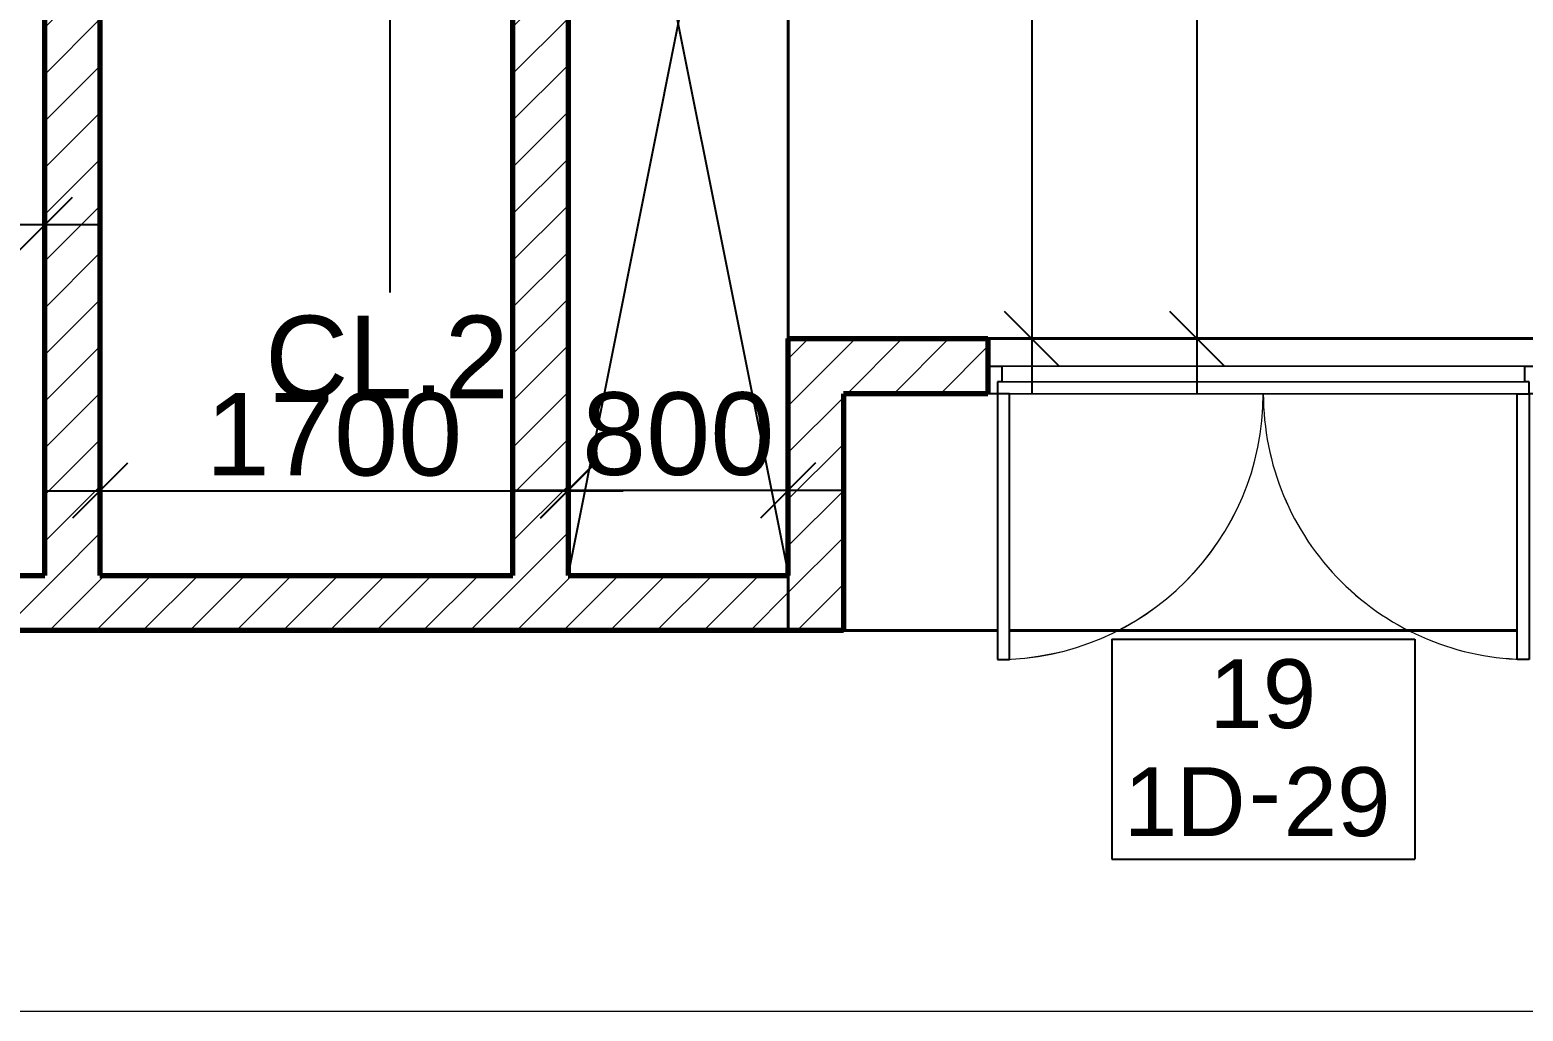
# Model space of a CAD drawing. Header units: millimetres. Extents: x -725999 to -647408, y -21008 to 19019.
# Drawn here: x -670717 to -665294, y -163 to 3400 of the extents above; entities that cross this region are included whole.
import ezdxf
from ezdxf.xclip import XClip

# ---------------------------------------------------------------- set-up
doc = ezdxf.new("R2010")
doc.units = ezdxf.units.MM
doc.header["$XCLIPFRAME"] = 0
for name, color, linetype, lineweight in [('_ _ A-DETL-OPENING', 1, 'Continuous', 25), ('A-ANNO-DIMS', 1, 'Continuous', 9), ('A-DOOR', 3, 'Continuous', 25), ('A-DOOR-E', 2, 'Continuous', 25), ('A-DOOR-FRAM', 3, 'Continuous', 25), ('A-DOOR-IDEN', 3, 'Continuous', 25), ('A-FLOR-E', 2, 'Continuous', 35), ('A-GENM', 1, 'Continuous', 9), ('A-GENM-IDEN', 3, 'Continuous', 25), ('A-WALL', 5, 'Continuous', 35), ('A-WALL-PATT', 1, 'Continuous', 9), ('WALL-E', 2, 'Continuous', 9)]:
    doc.layers.add(name, color=color, linetype=linetype, lineweight=lineweight)
doc.styles.add('Arial_1', font='arial.ttf', dxfattribs={"height": 250})
doc.styles.add('Arial_2', font='arial.ttf', dxfattribs={"height": 300})
doc.styles.add('Arial_3', font='arial.ttf', dxfattribs={"height": 2.5})
doc.dimstyles.new('DPA-DIM-3_0_T-T', dxfattribs={"dimscale": 304.8, "dimtxt": 306.07782, "dimasz": 0.656168, "dimexe": 0.656168, "dimexo": 0.0625, "dimgap": 0.164042, "dimtad": 1, "dimdec": 0, "dimzin": 0, "dimdsep": 46, "dimtxsty": 'Arial_2', "dimblk1": 'OBLIQUE', "dimblk2": 'OBLIQUE', "dimsah": 1, "dimcen": 0.09, "dimdle": 0.656168, "dimadec": 8, "dimazin": 0, "dimtfac": 1, "dimtdec": 4, "dimtix": 1, "dimtmove": 0, "dimatfit": 3, "dimfxl": 1.312336, "dimfxlon": 1, "dimtvp": 1, "dimtolj": 1, "dimtzin": 0, "dimarcsym": 2})
pattern_1 = [(45, (0, 0), (-84.852814, 84.852814), [])]

# ---------------------------------------------------------------- blocks, each defined once
blk = doc.blocks.new('DPA_DR-DB-SW - D28_2000x2550 mm-12778001-4283-01 ENLARGED LOWER PLATFORM LEVEL - REFLECTED CEILING PLAN - SHEET 4')
at = {"layer": 'A-DOOR'}
for p, q in [((-965, 1071.35), (-922, 1071.35)), ((-965, 106.35), (-965, 1071.35)), ((-922, 1071.35), (-922, 106.35)), ((922, 1071.35), (922, 106.35)), ((965, 1071.35), (922, 1071.35)), ((965, 106.35), (965, 1071.35)), ((-922, 106.35), (-965, 106.35)), ((922, 106.35), (965, 106.35))]:
    blk.add_line(p, q, dxfattribs=at)
at = {"layer": 'A-DOOR-E', "lineweight": 9}
for centre, start, end in [((-965, 106.35), 360, 90), ((965, 106.35), 90, 180)]:
    blk.add_arc(centre, 965, start, end, dxfattribs=at)
at = {"layer": 'A-DOOR-FRAM'}
for p, q in [((-1000, 106.35), (-965, 106.35)), ((-1000, 6.35), (-1000, 106.35)), ((-965, 106.35), (-965, 63.35)), ((-965, 63.35), (-950, 63.35)), ((-950, 63.35), (-950, 6.35)), ((950, 6.35), (950, 63.35)), ((950, 63.35), (965, 63.35)), ((965, 63.35), (965, 106.35)), ((965, 106.35), (1000, 106.35)), ((1000, 106.35), (1000, 6.35)), ((-950, 6.35), (-1000, 6.35)), ((1000, 6.35), (950, 6.35))]:
    blk.add_line(p, q, dxfattribs=at)
at = {"layer": 'A-DOOR-FRAM', "lineweight": 9}
for p, q in [((-1000, 106.35), (1000, 106.35)), ((-1000, 6.35), (-1000, 106.35)), ((965, 106.35), (-965, 106.35)), ((-965, 106.35), (-965, 63.35)), ((-965, 63.35), (965, 63.35)), ((950, 63.35), (-950, 63.35)), ((-950, 63.35), (-950, 6.35)), ((950, 6.35), (950, 63.35)), ((965, 63.35), (965, 106.35)), ((1000, 106.35), (1000, 6.35)), ((1000, 6.35), (-1000, 6.35)), ((-950, 6.35), (950, 6.35))]:
    blk.add_line(p, q, dxfattribs=at)
blk = doc.blocks.new('DPA_Door Tag - Standard-4918896-4283-01 ENLARGED LOWER PLATFORM LEVEL - REFLECTED CEILING PLAN - SHEET 4')
at = {"layer": 'A-DOOR-IDEN'}
for p, q in [((-5.5, 4), (-5.5, -4)), ((-5.5, 4), (5.5, 4)), ((5.5, 4), (5.5, -4)), ((-5.5, -4), (5.5, -4))]:
    blk.add_line(p, q, dxfattribs=at)
at = {"layer": 'A-DOOR-IDEN', "lineweight": 9, "insert": (-0.528, -0.28), "char_height": 2.5, "width": 1.44304, "attachment_point": 1, "style": 'Arial_3'}
blk.add_mtext('-', dxfattribs=at)
blk = doc.blocks.new('DPA_DR-DB-SW - D28_2000x2550 mm-12778001-4180-01 LOWER PLATFORM LEVEL - REFLECTED CEILING PLAN')
at = {"layer": 'A-DOOR'}
for p, q in [((-965, 1071.35), (-922, 1071.35)), ((-965, 106.35), (-965, 1071.35)), ((-922, 1071.35), (-922, 106.35)), ((922, 1071.35), (922, 106.35)), ((965, 1071.35), (922, 1071.35)), ((965, 106.35), (965, 1071.35)), ((-922, 106.35), (-965, 106.35)), ((922, 106.35), (965, 106.35))]:
    blk.add_line(p, q, dxfattribs=at)
at = {"layer": 'A-DOOR-E', "lineweight": 9}
for centre, start, end in [((-965, 106.35), 360, 90), ((965, 106.35), 90, 180)]:
    blk.add_arc(centre, 965, start, end, dxfattribs=at)
at = {"layer": 'A-DOOR-FRAM'}
for p, q in [((-1000, 106.35), (-965, 106.35)), ((-1000, 6.35), (-1000, 106.35)), ((-965, 106.35), (-965, 63.35)), ((-965, 63.35), (-950, 63.35)), ((-950, 63.35), (-950, 6.35)), ((950, 6.35), (950, 63.35)), ((950, 63.35), (965, 63.35)), ((965, 63.35), (965, 106.35)), ((965, 106.35), (1000, 106.35)), ((1000, 106.35), (1000, 6.35)), ((-950, 6.35), (-1000, 6.35)), ((1000, 6.35), (950, 6.35))]:
    blk.add_line(p, q, dxfattribs=at)
at = {"layer": 'A-DOOR-FRAM', "lineweight": 9}
for p, q in [((-1000, 106.35), (1000, 106.35)), ((-1000, 6.35), (-1000, 106.35)), ((965, 106.35), (-965, 106.35)), ((-965, 106.35), (-965, 63.35)), ((-965, 63.35), (965, 63.35)), ((950, 63.35), (-950, 63.35)), ((-950, 63.35), (-950, 6.35)), ((950, 6.35), (950, 63.35)), ((965, 63.35), (965, 106.35)), ((1000, 106.35), (1000, 6.35)), ((1000, 6.35), (-1000, 6.35)), ((-950, 6.35), (950, 6.35))]:
    blk.add_line(p, q, dxfattribs=at)
blk = doc.blocks.new('Stucture Guage3 - Stucture Guage-9321298-4180-01 LOWER PLATFORM LEVEL - REFLECTED CEILING PLAN')
at = {"layer": 'A-GENM'}
blk.add_line((-708629.3, -163.5), (-653199.3, -163.5), dxfattribs=at)
blk = doc.blocks.new('C-1-PP19-AR-4180-01-B_20250908-040939_EXDOWNLIGHT')
at = {"layer": 'A-DOOR-E', "rotation": 180}
blk.add_blockref('DPA_DR-DB-SW - D28_2000x2550 mm-12778001-4180-01 LOWER PLATFORM LEVEL - REFLECTED CEILING PLAN', (78445, -1393.7), dxfattribs=at)
at = {"layer": 'A-GENM'}
blk.add_blockref('Stucture Guage3 - Stucture Guage-9321298-4180-01 LOWER PLATFORM LEVEL - REFLECTED CEILING PLAN', (743759.3, -3579), dxfattribs=at)
blk = doc.blocks.new('_Oblique')
at = {"color": 0, "linetype": 'ByBlock', "lineweight": -2}
blk.add_line((-0.5, -0.5), (0.5, 0.5), dxfattribs=at)
blk = doc.blocks.new('*D769')
at = {"layer": 'A-ANNO-DIMS', "color": 0, "lineweight": -2, "transparency": 16777216}
for p, q in [((27175.1, 6648.5), (27175.1, 6067.6)), ((28875.1, 6648.5), (28875.1, 6067.6)), ((26975.1, 6267.6), (29075.1, 6267.6))]:
    blk.add_line(p, q, dxfattribs=at)
at = {"layer": 'Defpoints', "color": 0, "transparency": 16777216}
for p in [(27175.1, 6667.6), (28875.1, 6667.6), (28875.1, 6267.6)]:
    blk.add_point(p, dxfattribs=at)
at = {"layer": 'A-ANNO-DIMS', "color": 0, "lineweight": -2, "transparency": 16777216, "xscale": 200, "yscale": 200, "zscale": 200, "rotation": 180}
blk.add_blockref('_Oblique', (27175.1, 6267.6), dxfattribs=at)
at = {"layer": 'A-ANNO-DIMS', "color": 0, "lineweight": -2, "transparency": 16777216, "xscale": 200, "yscale": 200, "zscale": 200}
blk.add_blockref('_Oblique', (28875.1, 6267.6), dxfattribs=at)
at = {"layer": 'A-ANNO-DIMS', "color": 0, "transparency": 16777216, "insert": (28025.1, 6470.8), "char_height": 300, "width": 1107.531, "attachment_point": 5, "style": 'Arial_2'}
blk.add_mtext('\\A1;1700', dxfattribs=at)
blk = doc.blocks.new('*D770')
at = {"layer": 'A-ANNO-DIMS', "color": 0, "lineweight": -2, "transparency": 16777216}
for p, q in [((28875.1, 6650.5), (28875.1, 6069.6)), ((29675.1, 6650.5), (29675.1, 6069.6)), ((28675.1, 6269.6), (29875.1, 6269.6))]:
    blk.add_line(p, q, dxfattribs=at)
at = {"layer": 'Defpoints', "color": 0, "transparency": 16777216}
for p in [(28875.1, 6669.6), (29675.1, 6669.6), (29675.1, 6269.6)]:
    blk.add_point(p, dxfattribs=at)
at = {"layer": 'A-ANNO-DIMS', "color": 0, "lineweight": -2, "transparency": 16777216, "xscale": 200, "yscale": 200, "zscale": 200, "rotation": 180}
blk.add_blockref('_Oblique', (28875.1, 6269.6), dxfattribs=at)
at = {"layer": 'A-ANNO-DIMS', "color": 0, "lineweight": -2, "transparency": 16777216, "xscale": 200, "yscale": 200, "zscale": 200}
blk.add_blockref('_Oblique', (29675.1, 6269.6), dxfattribs=at)
at = {"layer": 'A-ANNO-DIMS', "color": 0, "transparency": 16777216, "insert": (29275.1, 6472.8), "char_height": 300, "width": 830.648, "attachment_point": 5, "style": 'Arial_2'}
blk.add_mtext('\\A1;800', dxfattribs=at)
blk = doc.blocks.new('*D795')
at = {"layer": 'A-ANNO-DIMS', "color": 0, "lineweight": -2, "transparency": 16777216}
for p, q in [((26975.1, 7615), (26975.1, 7034)), ((23675.1, 6853.1), (23675.1, 7434)), ((23475.1, 7234), (27175.1, 7234))]:
    blk.add_line(p, q, dxfattribs=at)
at = {"layer": 'Defpoints', "color": 0, "transparency": 16777216}
for p in [(26975.1, 7634), (26975.1, 7234), (23675.1, 6834)]:
    blk.add_point(p, dxfattribs=at)
at = {"layer": 'A-ANNO-DIMS', "color": 0, "lineweight": -2, "transparency": 16777216, "xscale": 200, "yscale": 200, "zscale": 200, "rotation": 180}
blk.add_blockref('_Oblique', (23675.1, 7234), dxfattribs=at)
at = {"layer": 'A-ANNO-DIMS', "color": 0, "lineweight": -2, "transparency": 16777216, "xscale": 200, "yscale": 200, "zscale": 200}
blk.add_blockref('_Oblique', (26975.1, 7234), dxfattribs=at)
at = {"layer": 'A-ANNO-DIMS', "color": 0, "transparency": 16777216, "insert": (25325.1, 7437.3), "char_height": 300, "width": 1107.531, "attachment_point": 5, "style": 'Arial_2'}
blk.add_mtext('\\A1;3300', dxfattribs=at)
blk = doc.blocks.new('*D796')
at = {"layer": 'A-ANNO-DIMS', "color": 0, "lineweight": -2, "transparency": 16777216}
for p, q in [((31159, 13300), (31159, 6620)), ((31540, 13100), (30959, 13100)), ((31540, 6820), (30959, 6820))]:
    blk.add_line(p, q, dxfattribs=at)
at = {"layer": 'Defpoints', "color": 0, "transparency": 16777216}
for p in [(31559, 13100), (31159, 6820), (31559, 6820)]:
    blk.add_point(p, dxfattribs=at)
at = {"layer": 'A-ANNO-DIMS', "color": 0, "lineweight": -2, "transparency": 16777216, "xscale": 200, "yscale": 200, "zscale": 200}
for p, rotation in [((31159, 13100), 90), ((31159, 6820), 270)]:
    blk.add_blockref('_Oblique', p, dxfattribs=dict(at, rotation=rotation))
at = {"layer": 'A-ANNO-DIMS', "color": 0, "transparency": 16777216, "insert": (30955.9, 9960), "char_height": 300, "width": 1107.531, "attachment_point": 5, "rotation": 90, "style": 'Arial_2'}
blk.add_mtext('\\A1;6280', dxfattribs=at)
blk = doc.blocks.new('*D802')
at = {"layer": 'A-ANNO-DIMS', "color": 0, "lineweight": -2, "transparency": 16777216}
for p, q in [((30559, 10360), (30559, 6620)), ((30178.1, 10160), (30759, 10160)), ((30940, 6820), (30359, 6820))]:
    blk.add_line(p, q, dxfattribs=at)
at = {"layer": 'Defpoints', "color": 0, "transparency": 16777216}
for p in [(30159, 10160), (30559, 6820), (30959, 6820)]:
    blk.add_point(p, dxfattribs=at)
at = {"layer": 'A-ANNO-DIMS', "color": 0, "lineweight": -2, "transparency": 16777216, "xscale": 200, "yscale": 200, "zscale": 200}
for p, rotation in [((30559, 10160), 90), ((30559, 6820), 270)]:
    blk.add_blockref('_Oblique', p, dxfattribs=dict(at, rotation=rotation))
at = {"layer": 'A-ANNO-DIMS', "color": 0, "transparency": 16777216, "insert": (30355.8, 8490), "char_height": 300, "width": 1107.531, "attachment_point": 5, "rotation": 90, "style": 'Arial_2'}
blk.add_mtext('\\A1;3340', dxfattribs=at)
blk = doc.blocks.new('*U744')
at = {"layer": '_ _ A-DETL-OPENING'}
for p, q in [((28875.1, 5960), (28875.1, 9960)), ((28875.1, 5960), (29675.1, 9960)), ((28875.1, 9960), (29675.1, 5960)), ((29675.1, 9960), (29675.1, 5960)), ((29675.1, 5960), (28875.1, 5960))]:
    blk.add_line(p, q, dxfattribs=at)
at = {"layer": 'A-ANNO-DIMS'}
for base, p1, p2, override, picture, middle in [((31159, 6820), (31559, 13100), (31559, 6820), {"dimpost": '<>', "dimfxl": 6280.000256}, '*D796', (30955.9, 9960)), ((30559, 6820), (30159, 10160), (30959, 6820), {"dimpost": '<>', "dimfxl": 3434.472303}, '*D802', (30355.8, 8490))]:
    dim = blk.add_linear_dim(base=base, p1=p1, p2=p2, angle=90, dimstyle='DPA-DIM-3_0_T-T', override=override, dxfattribs=at)
    dim.commit()
    dim.dimension.update_dxf_attribs({"geometry": picture, "text_midpoint": middle})
for base, p1, p2, override, picture, middle in [((26975.1, 7234), (23675.1, 6834), (26975.1, 7634), {"dimpost": '<>', "dimfxl": 3395.585364}, '*D795', (25325.1, 7437.3)), ((28875.1, 6267.6), (27175.1, 6667.6), (28875.1, 6667.6), {"dimpost": '<>', "dimfxl": 1700.000006}, '*D769', (28025.1, 6470.8)), ((29675.1, 6269.6), (28875.1, 6669.6), (29675.1, 6669.6), {"dimpost": '<>', "dimfxl": 800}, '*D770', (29275.1, 6472.8))]:
    dim = blk.add_linear_dim(base=base, p1=p1, p2=p2, dimstyle='DPA-DIM-3_0_T-T', override=override, dxfattribs=at)
    dim.commit()
    dim.dimension.update_dxf_attribs({"geometry": picture, "text_midpoint": middle})

msp = doc.modelspace()

# ---------------------------------------------------------------- hatches: boundary and pattern name
at = {"layer": 'A-WALL-PATT', "lineweight": 9}
h = msp.add_hatch(dxfattribs=at)
h.set_pattern_fill('FP_2', color=256, style=0, pattern_type=2)
h.set_pattern_definition(pattern_1)
h.paths.add_polyline_path([(-670662.4, 1419), (-670462.4, 1419), (-670462.4, 8559), (-670662.4, 8559), (-670662.4, 2424.1)])
h = msp.add_hatch(dxfattribs=at)
h.set_pattern_fill('FP_2', color=256, style=0, pattern_type=2)
h.set_pattern_definition(pattern_1)
h.paths.add_polyline_path([(-668762.4, 1419), (-668762.4, 5619), (-668962.4, 5619), (-668962.4, 1419)])
h = msp.add_hatch(dxfattribs=at)
h.set_pattern_fill('FP_2', color=256, style=0, pattern_type=2)
h.set_pattern_definition(pattern_1)
h.paths.add_polyline_path([(-667962.4, 1219), (-667762.4, 1219), (-667762.4, 2279), (-667962.4, 2279), (-667962.4, 1419)])
h = msp.add_hatch(dxfattribs=at)
h.set_pattern_fill('FP_2', color=256, style=0, pattern_type=2)
h.set_pattern_definition(pattern_1)
h.paths.add_polyline_path([(-665237.4, 2079), (-664712.4, 2079), (-664712.4, 2279), (-665237.4, 2279), (-665237.4, 2122)])
h.paths.add_polyline_path([(-667762.4, 2079), (-667237.4, 2079), (-667237.4, 2279), (-667762.4, 2279), (-667762.4, 2179)])
h = msp.add_hatch(dxfattribs=at)
h.set_pattern_fill('FP_2', color=256, style=0, pattern_type=2)
h.set_pattern_definition(pattern_1)
h.paths.add_polyline_path([(-670462.4, 1219), (-670462.4, 1419), (-670812.4, 1419), (-670812.4, 1219), (-670780.5, 1219)])
h.paths.add_polyline_path([(-673812.4, 1219), (-673812.4, 1419), (-673962.4, 1419), (-673962.4, 1219)])
h = msp.add_hatch(dxfattribs=at)
h.set_pattern_fill('FP_2', color=256, style=0, pattern_type=2)
h.set_pattern_definition(pattern_1)
h.paths.add_polyline_path([(-667962.4, 1219), (-667962.4, 1419), (-670462.4, 1419), (-670462.4, 1219), (-669687.3, 1219)])

# ---------------------------------------------------------------- linework, layer by layer
at = {"layer": 'A-FLOR-E'}
for p, q in [((-668762.4, 5419), (-668762.4, 1419)), ((-668762.4, 1419), (-668762.4, 5419)), ((-667962.4, 1419), (-667962.4, 5419)), ((-667962.4, 5419), (-667962.4, 1419)), ((-667962.4, 1219), (-667962.4, 2279)), ((-667962.4, 2279), (-662712.4, 2279)), ((-662712.4, 2279), (-667962.4, 2279)), ((-667962.4, 2279), (-667962.4, 1219)), ((-668762.4, 1419), (-667962.4, 1419)), ((-667962.4, 1419), (-668762.4, 1419)), ((-667202.4, 1219), (-667962.4, 1219)), ((-667962.4, 1219), (-667202.4, 1219)), ((-665315.4, 1219), (-667159.4, 1219)), ((-667159.4, 1219), (-665315.4, 1219))]:
    msp.add_line(p, q, dxfattribs=at)
at = {"layer": 'A-GENM-IDEN'}
msp.add_line((-669409.9, 4159), (-669409.9, 2446), dxfattribs=at)
at = {"layer": 'A-WALL', "color": 7, "lineweight": 70}
for p, q in [((-670662.4, 1419), (-670662.4, 8559)), ((-668762.4, 5619), (-668762.4, 1419)), ((-670462.4, 5419), (-670462.4, 1419)), ((-668962.4, 1419), (-668962.4, 5419)), ((-667962.4, 1419), (-667962.4, 2279)), ((-667962.4, 2279), (-667762.4, 2279)), ((-667762.4, 2279), (-667237.4, 2279)), ((-667237.4, 2279), (-667237.4, 2179)), ((-667237.4, 2179), (-667237.4, 2079)), ((-667762.4, 2079), (-667762.4, 1219)), ((-667237.4, 2079), (-667762.4, 2079)), ((-670812.4, 1419), (-670662.4, 1419)), ((-670462.4, 1419), (-668962.4, 1419)), ((-668762.4, 1419), (-667962.4, 1419)), ((-670462.4, 1219), (-670812.4, 1219)), ((-667962.4, 1219), (-670462.4, 1219)), ((-667762.4, 1219), (-667962.4, 1219))]:
    msp.add_line(p, q, dxfattribs=at)
at = {"layer": 'WALL-E'}
for p, q in [((-668762.4, 5419), (-668762.4, 1419)), ((-668762.4, 1419), (-668762.4, 5419)), ((-667962.4, 5419), (-667962.4, 1419)), ((-667962.4, 1419), (-667962.4, 5419)), ((-667237.4, 2279), (-667237.4, 2079)), ((-665237.4, 2279), (-667237.4, 2279)), ((-667237.4, 2079), (-665237.4, 2079)), ((-667962.4, 1419), (-668762.4, 1419)), ((-668762.4, 1419), (-667962.4, 1419)), ((-667962.4, 1219), (-667962.4, 1419)), ((-667962.4, 1419), (-667962.4, 1219)), ((-667962.4, 1219), (-667202.4, 1219)), ((-667202.4, 1219), (-667962.4, 1219)), ((-667159.4, 1219), (-665315.4, 1219)), ((-665315.4, 1219), (-667159.4, 1219))]:
    msp.add_line(p, q, dxfattribs=at)

# ---------------------------------------------------------------- block references
msp.add_blockref('*U744', (-697637.4, -4541))
ref = msp.add_blockref('C-1-PP19-AR-4180-01-B_20250908-040939_EXDOWNLIGHT', (-744682.4, 3579))
XClip(ref).set_block_clipping_path([(22516.8245944298, -23611.999870506), (95859.307995774, 7199.9972603895)])
at = {"layer": 'A-DOOR-E', "rotation": 180}
msp.add_blockref('DPA_DR-DB-SW - D28_2000x2550 mm-12778001-4283-01 ENLARGED LOWER PLATFORM LEVEL - REFLECTED CEILING PLAN - SHEET 4', (-666237.4, 2185.4), dxfattribs=at)
at = {"layer": 'A-DOOR-IDEN', "lineweight": 9, "xscale": 99.99999999999993, "yscale": 99.99999999999993, "zscale": 99.99999999999993}
msp.add_blockref('DPA_Door Tag - Standard-4918896-4283-01 ENLARGED LOWER PLATFORM LEVEL - REFLECTED CEILING PLAN - SHEET 4', (-666237.4, 788), dxfattribs=at)

# ---------------------------------------------------------------- texts
at = {"layer": 'A-DOOR-IDEN', "lineweight": 9, "char_height": 250, "attachment_point": 1, "style": 'Arial_1'}
for s, insert, width in [('19', (-666433.8, 1114.5), 464.979), ('1', (-666744.1, 722.3), 232.489), ('D', (-666553.6, 722.3), 304.641), ('29', (-666163.8, 722.3), 464.979)]:
    msp.add_mtext(s, dxfattribs=dict(at, insert=insert, width=width))
at = {"layer": 'A-GENM-IDEN', "lineweight": 9, "insert": (-669862.9, 2362.3), "char_height": 300, "width": 1090.295, "attachment_point": 1, "style": 'Arial_2'}
msp.add_mtext('CL.2', dxfattribs=at)

doc.saveas('drawing.dxf')
